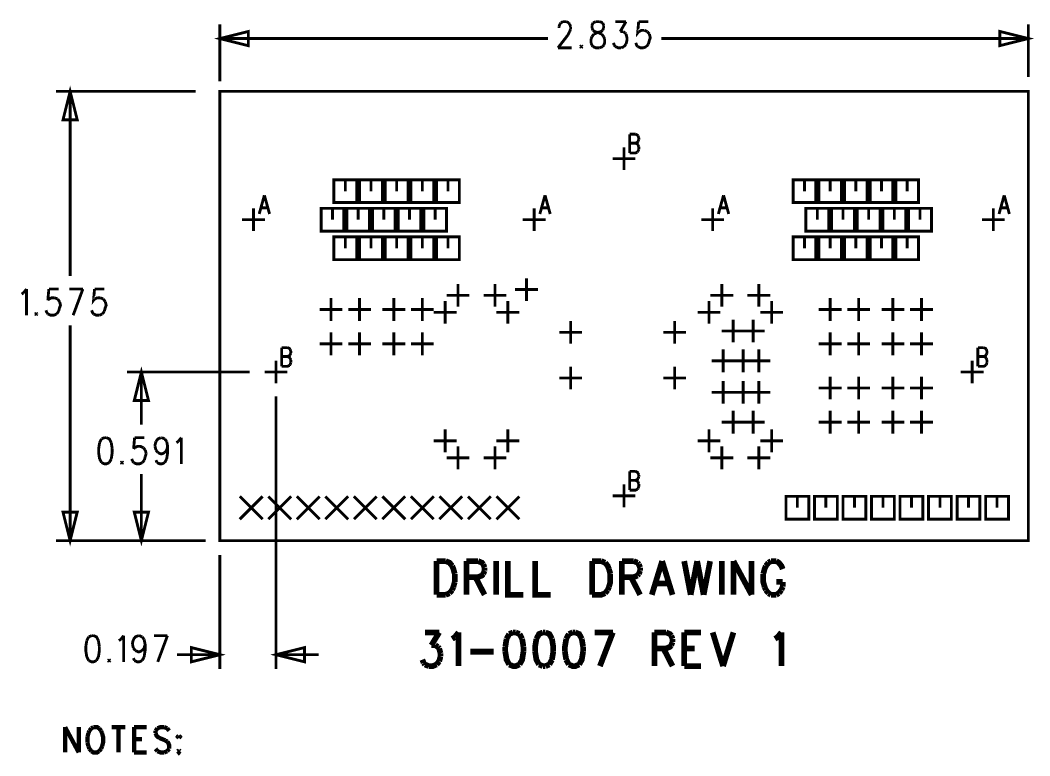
# Model space of a CAD drawing. Extents: x 7.3 to 17.03, y 4.75 to 9.82.
# Drawn here: x 7.3 to 10.84, y 7.246 to 9.824 of the extents above; entities that cross this region are included whole.
import ezdxf

# ---------------------------------------------------------------- set-up
doc = ezdxf.new("R2010")
doc.units = 0
doc.layers.add('DD_PHO', color=6, linetype='CONTINUOUS')

msp = doc.modelspace()

# ---------------------------------------------------------------- linework, layer by layer
at = {"layer": 'DD_PHO'}
for points, const_width in [([(8, 9.61), (8, 9.81)], 0.01), ([(9.18897, 9.80187), (9.19238, 9.81062)], 0.01), ([(9.18897, 9.7975), (9.18897, 9.80187)], 0.01), ([(9.19238, 9.81062), (9.19579, 9.815)], 0.01), ([(9.19579, 9.815), (9.20261, 9.81937)], 0.01), ([(9.20261, 9.81937), (9.21625, 9.81937)], 0.01), ([(9.21625, 9.81937), (9.22306, 9.815)], 0.01), ([(9.22306, 9.815), (9.22647, 9.81062)], 0.01), ([(9.22647, 9.81062), (9.22988, 9.80187)], 0.01), ([(9.22988, 9.80187), (9.22988, 9.79312)], 0.01), ([(9.30829, 9.815), (9.30488, 9.80625)], 0.01), ([(9.30488, 9.80625), (9.30488, 9.7975)], 0.01), ([(9.31852, 9.81937), (9.30829, 9.815)], 0.01), ([(9.33215, 9.81937), (9.31852, 9.81937)], 0.01), ([(9.34238, 9.815), (9.33215, 9.81937)], 0.01), ([(9.34579, 9.80625), (9.34238, 9.815)], 0.01), ([(9.34579, 9.7975), (9.34579, 9.80625)], 0.01), ([(9.3867, 9.81937), (9.4242, 9.81937)], 0.01), ([(9.4242, 9.81937), (9.40375, 9.78437)], 0.01), ([(9.46852, 9.81937), (9.46511, 9.78), (9.46852, 9.78437)], 0.01), ([(9.50261, 9.81937), (9.46852, 9.81937)], 0.01), ([(10.835, 9.625), (10.835, 9.81)], 0.01), ([(8, 9.76), (8.1, 9.785), (8.1, 9.735), (8, 9.76)], 0.01), ([(9.21965, 9.77125), (9.18556, 9.7275)], 0.01), ([(9.22647, 9.78437), (9.21965, 9.77125)], 0.01), ([(9.22988, 9.79312), (9.22647, 9.78437)], 0.01), ([(9.30147, 9.75812), (9.30488, 9.76687)], 0.01), ([(9.30488, 9.7975), (9.30829, 9.78875)], 0.01), ([(9.30488, 9.76687), (9.3117, 9.77562)], 0.01), ([(9.30829, 9.78875), (9.31511, 9.78437)], 0.01), ([(9.3117, 9.77562), (9.32193, 9.78), (9.33556, 9.78437)], 0.01), ([(9.31511, 9.78437), (9.32875, 9.78), (9.33897, 9.77562)], 0.01), ([(9.33556, 9.78437), (9.34238, 9.78875)], 0.01), ([(9.33897, 9.77562), (9.34579, 9.76687)], 0.01), ([(9.34238, 9.78875), (9.34579, 9.7975)], 0.01), ([(9.34579, 9.76687), (9.3492, 9.75812)], 0.01), ([(9.40375, 9.78437), (9.41397, 9.78437)], 0.01), ([(9.41397, 9.78437), (9.42079, 9.78)], 0.01), ([(9.42079, 9.78), (9.4242, 9.77562)], 0.01), ([(9.4242, 9.77562), (9.42761, 9.7625), (9.42761, 9.75375), (9.4242, 9.74062)], 0.01), ([(9.46852, 9.78437), (9.47875, 9.78875), (9.48897, 9.78875)], 0.01), ([(9.48897, 9.78875), (9.4992, 9.78437)], 0.01), ([(9.4992, 9.78437), (9.50602, 9.77562)], 0.01), ([(9.50602, 9.77562), (9.50943, 9.7625), (9.50602, 9.75375), (9.50261, 9.74062)], 0.01), ([(10.835, 9.76), (10.735, 9.735), (10.735, 9.785), (10.835, 9.76)], 0.01), ([(8, 9.76), (9.15056, 9.76)], 0.01), ([(9.26738, 9.73625), (9.26397, 9.73187)], 0.01), ([(9.26397, 9.73187), (9.26738, 9.7275)], 0.01), ([(9.27079, 9.73187), (9.26738, 9.73625)], 0.01), ([(9.26738, 9.7275), (9.27079, 9.73187)], 0.01), ([(9.30147, 9.745), (9.30147, 9.75812)], 0.01), ([(9.30488, 9.73625), (9.30147, 9.745)], 0.01), ([(9.30829, 9.73187), (9.30488, 9.73625)], 0.01), ([(9.33215, 9.7275), (9.31852, 9.7275), (9.30829, 9.73187)], 0.01), ([(9.34238, 9.73187), (9.33215, 9.7275)], 0.01), ([(9.34579, 9.73625), (9.34238, 9.73187)], 0.01), ([(9.3492, 9.75812), (9.3492, 9.745), (9.34579, 9.73625)], 0.01), ([(9.38329, 9.73625), (9.37988, 9.745)], 0.01), ([(9.3867, 9.73187), (9.38329, 9.73625)], 0.01), ([(9.40715, 9.7275), (9.39693, 9.7275), (9.3867, 9.73187)], 0.01), ([(9.41738, 9.73187), (9.40715, 9.7275)], 0.01), ([(9.4242, 9.74062), (9.41738, 9.73187)], 0.01), ([(9.46511, 9.73187), (9.4617, 9.73625), (9.45829, 9.745)], 0.01), ([(9.48556, 9.7275), (9.47534, 9.7275), (9.46511, 9.73187)], 0.01), ([(9.49579, 9.73187), (9.48556, 9.7275)], 0.01), ([(9.50261, 9.74062), (9.49579, 9.73187)], 0.01), ([(10.835, 9.76), (9.54806, 9.76)], 0.01), ([(9.18556, 9.7275), (9.23329, 9.7275)], 0.01), ([(7.915, 9.575), (7.425, 9.575)], 0.01), ([(7.475, 9.575), (7.5, 9.475), (7.45, 9.475), (7.475, 9.575)], 0.01), ([(7.475, 9.575), (7.475, 8.9275)], 0.01), ([(7.965, 9.575), (7.96502, 9.575)], 0.001), ([(8, 8), (10.835, 8), (10.835, 9.575), (8, 9.575), (8, 8)], 0.01), ([(8, 9.56), (8.00002, 9.56)], 0.001), ([(10.835, 9.575), (10.83502, 9.575)], 0.001), ([(9.437, 9.42462), (9.437, 9.359)], 0.01), ([(9.437, 9.42462), (9.45745, 9.42462)], 0.01), ([(9.45745, 9.42462), (9.46427, 9.4215), (9.46654, 9.41837)], 0.01), ([(9.46654, 9.41837), (9.46881, 9.41212)], 0.01), ([(9.46881, 9.41212), (9.46881, 9.40587)], 0.01), ([(9.417, 9.299), (9.417, 9.379)], 0.01), ([(9.437, 9.39337), (9.45745, 9.39337)], 0.01), ([(9.46654, 9.39962), (9.46427, 9.3965), (9.45745, 9.39337)], 0.01), ([(9.45745, 9.39337), (9.46427, 9.39025), (9.46654, 9.38712)], 0.01), ([(9.46881, 9.40587), (9.46654, 9.39962)], 0.01), ([(9.46654, 9.38712), (9.46881, 9.38087)], 0.01), ([(9.46881, 9.38087), (9.46881, 9.3715)], 0.01), ([(9.46427, 9.36212), (9.45745, 9.359), (9.437, 9.359)], 0.01), ([(9.46654, 9.36525), (9.46427, 9.36212)], 0.01), ([(9.46881, 9.3715), (9.46654, 9.36525)], 0.01), ([(9.377, 9.339), (9.457, 9.339)], 0.01), ([(8.4, 9.185), (8.48, 9.185), (8.48, 9.265), (8.4, 9.265), (8.4, 9.185)], 0.01), ([(8.44, 9.225), (8.44, 9.265)], 0.01), ([(8.49, 9.185), (8.57, 9.185), (8.57, 9.265), (8.49, 9.265), (8.49, 9.185)], 0.01), ([(8.53, 9.225), (8.53, 9.265)], 0.01), ([(8.58, 9.185), (8.66, 9.185), (8.66, 9.265), (8.58, 9.265), (8.58, 9.185)], 0.01), ([(8.62, 9.225), (8.62, 9.265)], 0.01), ([(8.67, 9.185), (8.75, 9.185), (8.75, 9.265), (8.67, 9.265), (8.67, 9.185)], 0.01), ([(8.71, 9.225), (8.71, 9.265)], 0.01), ([(8.76, 9.185), (8.84, 9.185), (8.84, 9.265), (8.76, 9.265), (8.76, 9.185)], 0.01), ([(8.8, 9.225), (8.8, 9.265)], 0.01), ([(10.01, 9.185), (10.09, 9.185), (10.09, 9.265), (10.01, 9.265), (10.01, 9.185)], 0.01), ([(10.05, 9.225), (10.05, 9.265)], 0.01), ([(10.1, 9.185), (10.18, 9.185), (10.18, 9.265), (10.1, 9.265), (10.1, 9.185)], 0.01), ([(10.14, 9.225), (10.14, 9.265)], 0.01), ([(10.19, 9.185), (10.27, 9.185), (10.27, 9.265), (10.19, 9.265), (10.19, 9.185)], 0.01), ([(10.23, 9.225), (10.23, 9.265)], 0.01), ([(10.28, 9.185), (10.36, 9.185), (10.36, 9.265), (10.28, 9.265), (10.28, 9.185)], 0.01), ([(10.32, 9.225), (10.32, 9.265)], 0.01), ([(10.37, 9.185), (10.45, 9.185), (10.45, 9.265), (10.37, 9.265), (10.37, 9.185)], 0.01), ([(10.41, 9.225), (10.41, 9.265)], 0.01), ([(8.15618, 9.21062), (8.138, 9.145)], 0.01), ([(8.15618, 9.21062), (8.17436, 9.145)], 0.01), ([(9.14018, 9.21062), (9.122, 9.145)], 0.01), ([(9.14018, 9.21062), (9.15836, 9.145)], 0.01), ([(9.76618, 9.21062), (9.748, 9.145)], 0.01), ([(9.76618, 9.21062), (9.78436, 9.145)], 0.01), ([(10.75018, 9.21062), (10.732, 9.145)], 0.01), ([(10.75018, 9.21062), (10.76836, 9.145)], 0.01), ([(8.118, 9.085), (8.118, 9.165)], 0.01), ([(8.14481, 9.16687), (8.16754, 9.16687)], 0.01), ([(8.355, 9.085), (8.435, 9.085), (8.435, 9.165), (8.355, 9.165), (8.355, 9.085)], 0.01), ([(8.395, 9.125), (8.395, 9.165)], 0.01), ([(8.445, 9.085), (8.525, 9.085), (8.525, 9.165), (8.445, 9.165), (8.445, 9.085)], 0.01), ([(8.485, 9.125), (8.485, 9.165)], 0.01), ([(8.535, 9.085), (8.615, 9.085), (8.615, 9.165), (8.535, 9.165), (8.535, 9.085)], 0.01), ([(8.575, 9.125), (8.575, 9.165)], 0.01), ([(8.625, 9.085), (8.705, 9.085), (8.705, 9.165), (8.625, 9.165), (8.625, 9.085)], 0.01), ([(8.665, 9.125), (8.665, 9.165)], 0.01), ([(8.715, 9.085), (8.795, 9.085), (8.795, 9.165), (8.715, 9.165), (8.715, 9.085)], 0.01), ([(8.755, 9.125), (8.755, 9.165)], 0.01), ([(9.102, 9.085), (9.102, 9.165)], 0.01), ([(9.12881, 9.16687), (9.15154, 9.16687)], 0.01), ([(9.728, 9.085), (9.728, 9.165)], 0.01), ([(9.75481, 9.16687), (9.77754, 9.16687)], 0.01), ([(10.055, 9.085), (10.135, 9.085), (10.135, 9.165), (10.055, 9.165), (10.055, 9.085)], 0.01), ([(10.095, 9.125), (10.095, 9.165)], 0.01), ([(10.145, 9.085), (10.225, 9.085), (10.225, 9.165), (10.145, 9.165), (10.145, 9.085)], 0.01), ([(10.185, 9.125), (10.185, 9.165)], 0.01), ([(10.235, 9.085), (10.315, 9.085), (10.315, 9.165), (10.235, 9.165), (10.235, 9.085)], 0.01), ([(10.275, 9.125), (10.275, 9.165)], 0.01), ([(10.325, 9.085), (10.405, 9.085), (10.405, 9.165), (10.325, 9.165), (10.325, 9.085)], 0.01), ([(10.365, 9.125), (10.365, 9.165)], 0.01), ([(10.415, 9.085), (10.495, 9.085), (10.495, 9.165), (10.415, 9.165), (10.415, 9.085)], 0.01), ([(10.455, 9.125), (10.455, 9.165)], 0.01), ([(10.712, 9.085), (10.712, 9.165)], 0.01), ([(10.73881, 9.16687), (10.76154, 9.16687)], 0.01), ([(8.078, 9.125), (8.158, 9.125)], 0.01), ([(9.062, 9.125), (9.142, 9.125)], 0.01), ([(9.688, 9.125), (9.768, 9.125)], 0.01), ([(10.672, 9.125), (10.752, 9.125)], 0.01), ([(8.4, 8.985), (8.48, 8.985), (8.48, 9.065), (8.4, 9.065), (8.4, 8.985)], 0.01), ([(8.44, 9.025), (8.44, 9.065)], 0.01), ([(8.49, 8.985), (8.57, 8.985), (8.57, 9.065), (8.49, 9.065), (8.49, 8.985)], 0.01), ([(8.53, 9.025), (8.53, 9.065)], 0.01), ([(8.58, 8.985), (8.66, 8.985), (8.66, 9.065), (8.58, 9.065), (8.58, 8.985)], 0.01), ([(8.62, 9.025), (8.62, 9.065)], 0.01), ([(8.67, 8.985), (8.75, 8.985), (8.75, 9.065), (8.67, 9.065), (8.67, 8.985)], 0.01), ([(8.71, 9.025), (8.71, 9.065)], 0.01), ([(8.76, 8.985), (8.84, 8.985), (8.84, 9.065), (8.76, 9.065), (8.76, 8.985)], 0.01), ([(8.8, 9.025), (8.8, 9.065)], 0.01), ([(10.01, 8.985), (10.09, 8.985), (10.09, 9.065), (10.01, 9.065), (10.01, 8.985)], 0.01), ([(10.05, 9.025), (10.05, 9.065)], 0.01), ([(10.1, 8.985), (10.18, 8.985), (10.18, 9.065), (10.1, 9.065), (10.1, 8.985)], 0.01), ([(10.14, 9.025), (10.14, 9.065)], 0.01), ([(10.19, 8.985), (10.27, 8.985), (10.27, 9.065), (10.19, 9.065), (10.19, 8.985)], 0.01), ([(10.23, 9.025), (10.23, 9.065)], 0.01), ([(10.28, 8.985), (10.36, 8.985), (10.36, 9.065), (10.28, 9.065), (10.28, 8.985)], 0.01), ([(10.32, 9.025), (10.32, 9.065)], 0.01), ([(10.37, 8.985), (10.45, 8.985), (10.45, 9.065), (10.37, 9.065), (10.37, 8.985)], 0.01), ([(10.41, 9.025), (10.41, 9.065)], 0.01), ([(9.075, 8.84), (9.075, 8.92)], 0.01), ([(7.31181, 8.86875), (7.32204, 8.88187)], 0.01), ([(7.32204, 8.88187), (7.32204, 8.79)], 0.01), ([(7.40045, 8.88187), (7.39704, 8.8425)], 0.01), ([(7.43454, 8.88187), (7.40045, 8.88187)], 0.01), ([(7.47204, 8.88187), (7.51977, 8.88187)], 0.01), ([(7.51977, 8.88187), (7.48568, 8.79)], 0.01), ([(7.56068, 8.88187), (7.55727, 8.8425), (7.56068, 8.84687)], 0.01), ([(7.59477, 8.88187), (7.56068, 8.88187)], 0.01), ([(8.835, 8.82), (8.835, 8.9)], 0.01), ([(8.965, 8.82), (8.965, 8.9)], 0.01), ([(9.76, 8.82), (9.76, 8.9)], 0.01), ([(9.89, 8.82), (9.89, 8.9)], 0.01), ([(7.305, 8.86437), (7.31181, 8.86875)], 0.01), ([(7.39704, 8.8425), (7.40045, 8.84687)], 0.01), ([(7.40045, 8.84687), (7.41068, 8.85125), (7.4209, 8.85125)], 0.01), ([(7.4209, 8.85125), (7.43113, 8.84687)], 0.01), ([(7.43113, 8.84687), (7.43795, 8.83812)], 0.01), ([(7.56068, 8.84687), (7.5709, 8.85125)], 0.01), ([(7.5709, 8.85125), (7.58113, 8.85125)], 0.01), ([(7.58113, 8.85125), (7.59136, 8.84687)], 0.01), ([(7.59136, 8.84687), (7.59818, 8.83812)], 0.01), ([(8.39, 8.77), (8.39, 8.85)], 0.01), ([(8.49, 8.77), (8.49, 8.85)], 0.01), ([(8.61, 8.77), (8.61, 8.85)], 0.01), ([(8.71, 8.77), (8.71, 8.85)], 0.01), ([(8.795, 8.86), (8.875, 8.86)], 0.01), ([(8.925, 8.86), (9.005, 8.86)], 0.01), ([(9.035, 8.88), (9.115, 8.88)], 0.01), ([(9.72, 8.86), (9.8, 8.86)], 0.01), ([(9.85, 8.86), (9.93, 8.86)], 0.01), ([(10.14, 8.77), (10.14, 8.85)], 0.01), ([(10.24, 8.77), (10.24, 8.85)], 0.01), ([(10.36, 8.77), (10.36, 8.85)], 0.01), ([(10.46, 8.77), (10.46, 8.85)], 0.01), ([(7.43795, 8.83812), (7.44136, 8.825), (7.43795, 8.81625), (7.43454, 8.80312)], 0.01), ([(7.59818, 8.83812), (7.60159, 8.825), (7.59818, 8.81625), (7.59477, 8.80312)], 0.01), ([(8.35, 8.81), (8.43, 8.81)], 0.01), ([(8.45, 8.81), (8.53, 8.81)], 0.01), ([(8.57, 8.81), (8.65, 8.81)], 0.01), ([(8.67, 8.81), (8.75, 8.81)], 0.01), ([(8.79, 8.76), (8.79, 8.84)], 0.01), ([(9.01, 8.76), (9.01, 8.84)], 0.01), ([(9.715, 8.76), (9.715, 8.84)], 0.01), ([(9.935, 8.76), (9.935, 8.84)], 0.01), ([(10.1, 8.81), (10.18, 8.81)], 0.01), ([(10.2, 8.81), (10.28, 8.81)], 0.01), ([(10.32, 8.81), (10.4, 8.81)], 0.01), ([(10.42, 8.81), (10.5, 8.81)], 0.01), ([(7.35613, 8.79875), (7.35272, 8.79437)], 0.01), ([(7.35272, 8.79437), (7.35613, 8.79)], 0.01), ([(7.35954, 8.79437), (7.35613, 8.79875)], 0.01), ([(7.35613, 8.79), (7.35954, 8.79437)], 0.01), ([(7.39363, 8.79875), (7.39022, 8.8075)], 0.01), ([(7.39704, 8.79437), (7.39363, 8.79875)], 0.01), ([(7.42772, 8.79437), (7.4175, 8.79), (7.40727, 8.79), (7.39704, 8.79437)], 0.01), ([(7.43454, 8.80312), (7.42772, 8.79437)], 0.01), ([(7.55727, 8.79437), (7.55386, 8.79875), (7.55045, 8.8075)], 0.01), ([(7.57772, 8.79), (7.5675, 8.79), (7.55727, 8.79437)], 0.01), ([(7.58795, 8.79437), (7.57772, 8.79)], 0.01), ([(7.59477, 8.80312), (7.58795, 8.79437)], 0.01), ([(8.75, 8.8), (8.83, 8.8)], 0.01), ([(8.97, 8.8), (9.05, 8.8)], 0.01), ([(9.675, 8.8), (9.755, 8.8)], 0.01), ([(9.8, 8.695), (9.8, 8.775)], 0.01), ([(9.87, 8.695), (9.87, 8.775)], 0.01), ([(9.895, 8.8), (9.975, 8.8)], 0.01), ([(7.475, 8), (7.475, 8.755)], 0.01), ([(9.23, 8.69), (9.23, 8.77)], 0.01), ([(9.595, 8.69), (9.595, 8.77)], 0.01), ([(8.39, 8.65), (8.39, 8.73)], 0.01), ([(8.49, 8.65), (8.49, 8.73)], 0.01), ([(8.61, 8.65), (8.61, 8.73)], 0.01), ([(8.71, 8.65), (8.71, 8.73)], 0.01), ([(9.19, 8.73), (9.27, 8.73)], 0.01), ([(9.555, 8.73), (9.635, 8.73)], 0.01), ([(9.76, 8.735), (9.84, 8.735)], 0.01), ([(9.83, 8.735), (9.91, 8.735)], 0.01), ([(10.14, 8.65), (10.14, 8.73)], 0.01), ([(10.24, 8.65), (10.24, 8.73)], 0.01), ([(10.36, 8.65), (10.36, 8.73)], 0.01), ([(10.46, 8.65), (10.46, 8.73)], 0.01), ([(8.217, 8.67662), (8.217, 8.611)], 0.01), ([(8.217, 8.67662), (8.23745, 8.67662)], 0.01), ([(8.23745, 8.67662), (8.24427, 8.6735), (8.24654, 8.67037)], 0.01), ([(8.24654, 8.67037), (8.24881, 8.66412)], 0.01), ([(8.35, 8.69), (8.43, 8.69)], 0.01), ([(8.45, 8.69), (8.53, 8.69)], 0.01), ([(8.57, 8.69), (8.65, 8.69)], 0.01), ([(8.67, 8.69), (8.75, 8.69)], 0.01), ([(9.765, 8.59), (9.765, 8.67)], 0.01), ([(9.835, 8.59), (9.835, 8.67)], 0.01), ([(9.89, 8.59), (9.89, 8.67)], 0.01), ([(10.1, 8.69), (10.18, 8.69)], 0.01), ([(10.2, 8.69), (10.28, 8.69)], 0.01), ([(10.32, 8.69), (10.4, 8.69)], 0.01), ([(10.42, 8.69), (10.5, 8.69)], 0.01), ([(10.658, 8.67662), (10.658, 8.611)], 0.01), ([(10.658, 8.67662), (10.67845, 8.67662)], 0.01), ([(10.67845, 8.67662), (10.68527, 8.6735), (10.68754, 8.67037)], 0.01), ([(10.68754, 8.67037), (10.68981, 8.66412)], 0.01), ([(8.217, 8.64537), (8.23745, 8.64537)], 0.01), ([(8.24654, 8.65162), (8.24427, 8.6485), (8.23745, 8.64537)], 0.01), ([(8.23745, 8.64537), (8.24427, 8.64225), (8.24654, 8.63912)], 0.01), ([(8.24881, 8.65787), (8.24654, 8.65162)], 0.01), ([(8.24654, 8.63912), (8.24881, 8.63287)], 0.01), ([(8.24881, 8.66412), (8.24881, 8.65787)], 0.01), ([(8.24881, 8.63287), (8.24881, 8.6235)], 0.01), ([(10.658, 8.64537), (10.67845, 8.64537)], 0.01), ([(10.68754, 8.65162), (10.68527, 8.6485), (10.67845, 8.64537)], 0.01), ([(10.67845, 8.64537), (10.68527, 8.64225), (10.68754, 8.63912)], 0.01), ([(10.68981, 8.65787), (10.68754, 8.65162)], 0.01), ([(10.68754, 8.63912), (10.68981, 8.63287)], 0.01), ([(10.68981, 8.66412), (10.68981, 8.65787)], 0.01), ([(10.68981, 8.63287), (10.68981, 8.6235)], 0.01), ([(8.197, 8.551), (8.197, 8.631)], 0.01), ([(8.24427, 8.61412), (8.23745, 8.611), (8.217, 8.611)], 0.01), ([(8.24654, 8.61725), (8.24427, 8.61412)], 0.01), ([(8.24881, 8.6235), (8.24654, 8.61725)], 0.01), ([(9.23, 8.53), (9.23, 8.61)], 0.01), ([(9.595, 8.53), (9.595, 8.61)], 0.01), ([(9.725, 8.63), (9.805, 8.63)], 0.01), ([(9.795, 8.63), (9.875, 8.63)], 0.01), ([(9.85, 8.63), (9.93, 8.63)], 0.01), ([(10.638, 8.551), (10.638, 8.631)], 0.01), ([(10.68527, 8.61412), (10.67845, 8.611), (10.658, 8.611)], 0.01), ([(10.68754, 8.61725), (10.68527, 8.61412)], 0.01), ([(10.68981, 8.6235), (10.68754, 8.61725)], 0.01), ([(8.105, 8.591), (7.675, 8.591)], 0.01), ([(7.725, 8.591), (7.75, 8.491), (7.7, 8.491), (7.725, 8.591)], 0.01), ([(7.725, 8.591), (7.725, 8.4065)], 0.01), ([(8.157, 8.591), (8.237, 8.591)], 0.01), ([(8.155, 8.591), (8.15502, 8.591)], 0.001), ([(9.19, 8.57), (9.27, 8.57)], 0.01), ([(9.555, 8.57), (9.635, 8.57)], 0.01), ([(10.14, 8.495), (10.14, 8.575)], 0.01), ([(10.24, 8.495), (10.24, 8.575)], 0.01), ([(10.36, 8.495), (10.36, 8.575)], 0.01), ([(10.46, 8.495), (10.46, 8.575)], 0.01), ([(10.598, 8.591), (10.678, 8.591)], 0.01), ([(8.197, 8.556), (8.19702, 8.556)], 0.001), ([(9.765, 8.48), (9.765, 8.56)], 0.01), ([(9.835, 8.48), (9.835, 8.56)], 0.01), ([(9.89, 8.48), (9.89, 8.56)], 0.01), ([(10.1, 8.535), (10.18, 8.535)], 0.01), ([(10.2, 8.535), (10.28, 8.535)], 0.01), ([(10.32, 8.535), (10.4, 8.535)], 0.01), ([(10.42, 8.535), (10.5, 8.535)], 0.01), ([(8.197, 8.506), (8.197, 7.55)], 0.01), ([(9.725, 8.52), (9.805, 8.52)], 0.01), ([(9.795, 8.52), (9.875, 8.52)], 0.01), ([(9.85, 8.52), (9.93, 8.52)], 0.01), ([(9.8, 8.375), (9.8, 8.455)], 0.01), ([(9.87, 8.375), (9.87, 8.455)], 0.01), ([(10.14, 8.375), (10.14, 8.455)], 0.01), ([(10.24, 8.375), (10.24, 8.455)], 0.01), ([(10.36, 8.375), (10.36, 8.455)], 0.01), ([(10.46, 8.375), (10.46, 8.455)], 0.01), ([(8.79, 8.31), (8.79, 8.39)], 0.01), ([(9.01, 8.31), (9.01, 8.39)], 0.01), ([(9.715, 8.31), (9.715, 8.39)], 0.01), ([(9.76, 8.415), (9.84, 8.415)], 0.01), ([(9.83, 8.415), (9.91, 8.415)], 0.01), ([(9.935, 8.31), (9.935, 8.39)], 0.01), ([(10.1, 8.415), (10.18, 8.415)], 0.01), ([(10.2, 8.415), (10.28, 8.415)], 0.01), ([(10.32, 8.415), (10.4, 8.415)], 0.01), ([(10.42, 8.415), (10.5, 8.415)], 0.01), ([(7.58522, 8.3565), (7.5784, 8.34337)], 0.01), ([(7.59545, 8.36087), (7.58522, 8.3565)], 0.01), ([(7.60227, 8.36087), (7.59545, 8.36087)], 0.01), ([(7.61931, 8.34337), (7.6125, 8.3565), (7.60227, 8.36087)], 0.01), ([(7.70113, 8.36087), (7.69772, 8.3215)], 0.01), ([(7.73522, 8.36087), (7.70113, 8.36087)], 0.01), ([(7.77613, 8.34775), (7.78295, 8.3565), (7.79318, 8.36087)], 0.01), ([(7.79318, 8.36087), (7.79659, 8.36087)], 0.01), ([(7.79659, 8.36087), (7.80681, 8.3565)], 0.01), ([(7.80681, 8.3565), (7.81363, 8.34775)], 0.01), ([(7.85454, 8.34775), (7.86477, 8.36087)], 0.01), ([(7.86477, 8.36087), (7.86477, 8.269)], 0.01), ([(8.75, 8.35), (8.83, 8.35)], 0.01), ([(8.97, 8.35), (9.05, 8.35)], 0.01), ([(9.675, 8.35), (9.755, 8.35)], 0.01), ([(9.895, 8.35), (9.975, 8.35)], 0.01), ([(7.5784, 8.34337), (7.575, 8.3215), (7.575, 8.30837)], 0.01), ([(7.62272, 8.3215), (7.61931, 8.34337)], 0.01), ([(7.62272, 8.30837), (7.62272, 8.3215)], 0.01), ([(7.69772, 8.3215), (7.70113, 8.32587)], 0.01), ([(7.70113, 8.32587), (7.71136, 8.33025), (7.72159, 8.33025), (7.73181, 8.32587)], 0.01), ([(7.73181, 8.32587), (7.73863, 8.31712)], 0.01), ([(7.73863, 8.31712), (7.74204, 8.304)], 0.01), ([(7.77272, 8.33462), (7.77613, 8.34775)], 0.01), ([(7.77272, 8.33025), (7.77272, 8.33462)], 0.01), ([(7.77613, 8.31712), (7.77272, 8.33025)], 0.01), ([(7.78295, 8.30837), (7.77613, 8.31712)], 0.01), ([(7.81363, 8.31712), (7.80681, 8.30837)], 0.01), ([(7.81363, 8.34775), (7.81704, 8.33025)], 0.01), ([(7.81704, 8.33025), (7.81363, 8.31712)], 0.01), ([(7.81704, 8.33025), (7.81704, 8.30837)], 0.01), ([(7.84772, 8.34337), (7.85454, 8.34775)], 0.01), ([(8.835, 8.25), (8.835, 8.33)], 0.01), ([(8.965, 8.25), (8.965, 8.33)], 0.01), ([(9.76, 8.25), (9.76, 8.33)], 0.01), ([(9.89, 8.25), (9.89, 8.33)], 0.01), ([(7.575, 8.30837), (7.5784, 8.2865)], 0.01), ([(7.5784, 8.2865), (7.58522, 8.27337)], 0.01), ([(7.6125, 8.27337), (7.61931, 8.2865)], 0.01), ([(7.61931, 8.2865), (7.62272, 8.30837)], 0.01), ([(7.69431, 8.27775), (7.6909, 8.2865)], 0.01), ([(7.73522, 8.28212), (7.7284, 8.27337)], 0.01), ([(7.73863, 8.29525), (7.73522, 8.28212)], 0.01), ([(7.74204, 8.304), (7.73863, 8.29525)], 0.01), ([(7.77954, 8.27337), (7.77613, 8.28212)], 0.01), ([(7.80681, 8.30837), (7.79659, 8.304), (7.79318, 8.304), (7.78295, 8.30837)], 0.01), ([(7.81363, 8.2865), (7.80681, 8.27337)], 0.01), ([(7.81704, 8.30837), (7.81363, 8.2865)], 0.01), ([(8.795, 8.29), (8.875, 8.29)], 0.01), ([(8.925, 8.29), (9.005, 8.29)], 0.01), ([(9.72, 8.29), (9.8, 8.29)], 0.01), ([(9.85, 8.29), (9.93, 8.29)], 0.01), ([(7.58522, 8.27337), (7.59545, 8.269), (7.60227, 8.269), (7.6125, 8.27337)], 0.01), ([(7.65681, 8.27775), (7.6534, 8.27337)], 0.01), ([(7.6534, 8.27337), (7.65681, 8.269)], 0.01), ([(7.66022, 8.27337), (7.65681, 8.27775)], 0.01), ([(7.65681, 8.269), (7.66022, 8.27337)], 0.01), ([(7.69772, 8.27337), (7.69431, 8.27775)], 0.01), ([(7.7284, 8.27337), (7.71818, 8.269), (7.70795, 8.269), (7.69772, 8.27337)], 0.01), ([(7.80681, 8.27337), (7.79659, 8.269), (7.78977, 8.269), (7.77954, 8.27337)], 0.01), ([(7.725, 8), (7.725, 8.234)], 0.01), ([(9.437, 8.24262), (9.437, 8.177)], 0.01), ([(9.437, 8.24262), (9.45745, 8.24262)], 0.01), ([(9.437, 8.21137), (9.45745, 8.21137)], 0.01), ([(9.45745, 8.24262), (9.46427, 8.2395), (9.46654, 8.23637)], 0.01), ([(9.46654, 8.21762), (9.46427, 8.2145), (9.45745, 8.21137)], 0.01), ([(9.45745, 8.21137), (9.46427, 8.20825), (9.46654, 8.20512)], 0.01), ([(9.46654, 8.23637), (9.46881, 8.23012)], 0.01), ([(9.46881, 8.22387), (9.46654, 8.21762)], 0.01), ([(9.46881, 8.23012), (9.46881, 8.22387)], 0.01), ([(9.417, 8.117), (9.417, 8.197)], 0.01), ([(9.46427, 8.18012), (9.45745, 8.177), (9.437, 8.177)], 0.01), ([(9.46654, 8.18325), (9.46427, 8.18012)], 0.01), ([(9.46654, 8.20512), (9.46881, 8.19887)], 0.01), ([(9.46881, 8.1895), (9.46654, 8.18325)], 0.01), ([(9.46881, 8.19887), (9.46881, 8.1895)], 0.01), ([(8.07, 8.075), (8.15, 8.155)], 0.01), ([(8.07, 8.155), (8.15, 8.075)], 0.01), ([(8.17, 8.075), (8.25, 8.155)], 0.01), ([(8.17, 8.155), (8.25, 8.075)], 0.01), ([(8.27, 8.075), (8.35, 8.155)], 0.01), ([(8.27, 8.155), (8.35, 8.075)], 0.01), ([(8.37, 8.075), (8.45, 8.155)], 0.01), ([(8.37, 8.155), (8.45, 8.075)], 0.01), ([(8.47, 8.075), (8.55, 8.155)], 0.01), ([(8.47, 8.155), (8.55, 8.075)], 0.01), ([(8.57, 8.075), (8.65, 8.155)], 0.01), ([(8.57, 8.155), (8.65, 8.075)], 0.01), ([(8.67, 8.075), (8.75, 8.155)], 0.01), ([(8.67, 8.155), (8.75, 8.075)], 0.01), ([(8.77, 8.075), (8.85, 8.155)], 0.01), ([(8.77, 8.155), (8.85, 8.075)], 0.01), ([(8.87, 8.075), (8.95, 8.155)], 0.01), ([(8.87, 8.155), (8.95, 8.075)], 0.01), ([(8.97, 8.075), (9.05, 8.155)], 0.01), ([(8.97, 8.155), (9.05, 8.075)], 0.01), ([(9.377, 8.157), (9.457, 8.157)], 0.01), ([(9.985, 8.075), (10.065, 8.075), (10.065, 8.155), (9.985, 8.155), (9.985, 8.075)], 0.01), ([(10.025, 8.115), (10.025, 8.155)], 0.01), ([(10.085, 8.075), (10.165, 8.075), (10.165, 8.155), (10.085, 8.155), (10.085, 8.075)], 0.01), ([(10.125, 8.115), (10.125, 8.155)], 0.01), ([(10.185, 8.075), (10.265, 8.075), (10.265, 8.155), (10.185, 8.155), (10.185, 8.075)], 0.01), ([(10.225, 8.115), (10.225, 8.155)], 0.01), ([(10.285, 8.075), (10.365, 8.075), (10.365, 8.155), (10.285, 8.155), (10.285, 8.075)], 0.01), ([(10.325, 8.115), (10.325, 8.155)], 0.01), ([(10.385, 8.075), (10.465, 8.075), (10.465, 8.155), (10.385, 8.155), (10.385, 8.075)], 0.01), ([(10.425, 8.115), (10.425, 8.155)], 0.01), ([(10.485, 8.075), (10.565, 8.075), (10.565, 8.155), (10.485, 8.155), (10.485, 8.075)], 0.01), ([(10.525, 8.115), (10.525, 8.155)], 0.01), ([(10.585, 8.075), (10.665, 8.075), (10.665, 8.155), (10.585, 8.155), (10.585, 8.075)], 0.01), ([(10.625, 8.115), (10.625, 8.155)], 0.01), ([(10.685, 8.075), (10.765, 8.075), (10.765, 8.155), (10.685, 8.155), (10.685, 8.075)], 0.01), ([(10.725, 8.115), (10.725, 8.155)], 0.01), ([(7.475, 8), (7.45, 8.1), (7.5, 8.1), (7.475, 8)], 0.01), ([(7.725, 8), (7.7, 8.1), (7.75, 8.1), (7.725, 8)], 0.01), ([(7.95, 8), (7.425, 8)], 0.01), ([(8, 8), (8.00002, 8)], 0.001), ([(8, 8), (8.00002, 8)], 0.001), ([(8, 8), (8.00002, 8)], 0.001), ([(8, 7.95), (8, 7.55)], 0.01), ([(8.76, 7.92812), (8.76, 7.81)], 0.02), ([(8.76, 7.92812), (8.79181, 7.92812)], 0.02), ([(8.79181, 7.92812), (8.80545, 7.9225), (8.81454, 7.91125)], 0.02), ([(8.86454, 7.92812), (8.86454, 7.81)], 0.02), ([(8.86454, 7.92812), (8.90545, 7.92812)], 0.02), ([(8.90545, 7.92812), (8.91909, 7.9225), (8.92363, 7.91687)], 0.02), ([(8.96909, 7.92812), (8.96909, 7.81)], 0.02), ([(9.01, 7.92812), (9.01, 7.81), (9.06454, 7.81)], 0.02), ([(9.10545, 7.92812), (9.10545, 7.81), (9.16, 7.81)], 0.02), ([(9.30545, 7.92812), (9.30545, 7.81)], 0.02), ([(9.30545, 7.92812), (9.33727, 7.92812)], 0.02), ([(9.33727, 7.92812), (9.3509, 7.9225)], 0.02), ([(9.3509, 7.9225), (9.36, 7.91125), (9.36454, 7.9)], 0.02), ([(9.41, 7.92812), (9.41, 7.81)], 0.02), ([(9.41, 7.92812), (9.4509, 7.92812)], 0.02), ([(9.4509, 7.92812), (9.46454, 7.9225)], 0.02), ([(9.46454, 7.9225), (9.46909, 7.91687)], 0.02), ([(9.5509, 7.92812), (9.51454, 7.81)], 0.02), ([(9.5509, 7.92812), (9.58727, 7.81)], 0.02), ([(9.62818, 7.92812), (9.6509, 7.81)], 0.02), ([(9.67363, 7.92812), (9.6509, 7.81)], 0.02), ([(9.67363, 7.92812), (9.69636, 7.81)], 0.02), ([(9.71909, 7.92812), (9.69636, 7.81)], 0.02), ([(9.76, 7.92812), (9.76, 7.81)], 0.02), ([(9.8009, 7.92812), (9.8009, 7.81)], 0.02), ([(9.8009, 7.92812), (9.86454, 7.81)], 0.02), ([(9.86454, 7.92812), (9.86454, 7.81)], 0.02), ([(9.92363, 7.9225), (9.91454, 7.91125)], 0.02), ([(9.93272, 7.92812), (9.92363, 7.9225)], 0.02), ([(9.9509, 7.92812), (9.93272, 7.92812)], 0.02), ([(9.97363, 7.9), (9.96909, 7.91125), (9.96, 7.9225), (9.9509, 7.92812)], 0.02), ([(8.81454, 7.91125), (8.81909, 7.9), (8.82363, 7.88312)], 0.02), ([(8.92363, 7.91687), (8.92818, 7.90562)], 0.02), ([(8.92818, 7.89437), (8.92363, 7.88312)], 0.02), ([(8.92818, 7.90562), (8.92818, 7.89437)], 0.02), ([(9.36454, 7.9), (9.36909, 7.88312)], 0.02), ([(9.46909, 7.91687), (9.47363, 7.90562)], 0.02), ([(9.47363, 7.89437), (9.46909, 7.88312)], 0.02), ([(9.47363, 7.90562), (9.47363, 7.89437)], 0.02), ([(9.91454, 7.91125), (9.91, 7.9), (9.90545, 7.88312)], 0.02), ([(8.82363, 7.855), (8.81909, 7.83812)], 0.02), ([(8.82363, 7.88312), (8.82363, 7.855)], 0.02), ([(8.90545, 7.87187), (8.86454, 7.87187)], 0.02), ([(8.89636, 7.87187), (8.92818, 7.81)], 0.02), ([(8.92363, 7.88312), (8.91909, 7.8775), (8.90545, 7.87187)], 0.02), ([(9.36909, 7.88312), (9.36909, 7.855), (9.36454, 7.83812)], 0.02), ([(9.4509, 7.87187), (9.41, 7.87187)], 0.02), ([(9.44181, 7.87187), (9.47363, 7.81)], 0.02), ([(9.46454, 7.8775), (9.4509, 7.87187)], 0.02), ([(9.46909, 7.88312), (9.46454, 7.8775)], 0.02), ([(9.52818, 7.84937), (9.57363, 7.84937)], 0.02), ([(9.90545, 7.88312), (9.90545, 7.855), (9.91, 7.83812)], 0.02), ([(9.9509, 7.855), (9.97363, 7.855)], 0.02), ([(9.97363, 7.83812), (9.97363, 7.855)], 0.02), ([(8.80545, 7.81562), (8.79181, 7.81)], 0.02), ([(8.81454, 7.82687), (8.80545, 7.81562)], 0.02), ([(8.81909, 7.83812), (8.81454, 7.82687)], 0.02), ([(9.3509, 7.81562), (9.33727, 7.81), (9.30545, 7.81)], 0.02), ([(9.36, 7.82687), (9.3509, 7.81562)], 0.02), ([(9.36454, 7.83812), (9.36, 7.82687)], 0.02), ([(9.91, 7.83812), (9.91454, 7.82687)], 0.02), ([(9.91454, 7.82687), (9.92363, 7.81562)], 0.02), ([(9.92363, 7.81562), (9.93272, 7.81)], 0.02), ([(9.9509, 7.81), (9.96, 7.81562)], 0.02), ([(9.96, 7.81562), (9.96909, 7.82687)], 0.02), ([(9.96909, 7.82687), (9.97363, 7.83812)], 0.02), ([(8.79181, 7.81), (8.76, 7.81)], 0.02), ([(9.93272, 7.81), (9.9509, 7.81)], 0.02), ([(8.71909, 7.67812), (8.76909, 7.67812)], 0.02), ([(8.76909, 7.67812), (8.74181, 7.63312)], 0.02), ([(8.82363, 7.66125), (8.83727, 7.67812)], 0.02), ([(8.83727, 7.67812), (8.83727, 7.56)], 0.02), ([(9.01454, 7.6725), (9.00545, 7.65562)], 0.02), ([(9.02818, 7.67812), (9.01454, 7.6725)], 0.02), ([(9.03727, 7.67812), (9.02818, 7.67812)], 0.02), ([(9.0509, 7.6725), (9.03727, 7.67812)], 0.02), ([(9.06, 7.65562), (9.0509, 7.6725)], 0.02), ([(9.13272, 7.67812), (9.11909, 7.6725), (9.11, 7.65562)], 0.02), ([(9.14181, 7.67812), (9.13272, 7.67812)], 0.02), ([(9.16454, 7.65562), (9.15545, 7.6725), (9.14181, 7.67812)], 0.02), ([(9.22363, 7.6725), (9.21454, 7.65562)], 0.02), ([(9.23727, 7.67812), (9.22363, 7.6725)], 0.02), ([(9.24636, 7.67812), (9.23727, 7.67812)], 0.02), ([(9.26909, 7.65562), (9.26, 7.6725), (9.24636, 7.67812)], 0.02), ([(9.31454, 7.67812), (9.37818, 7.67812)], 0.02), ([(9.37818, 7.67812), (9.33272, 7.56)], 0.02), ([(9.52363, 7.67812), (9.52363, 7.56)], 0.02), ([(9.52363, 7.67812), (9.56454, 7.67812)], 0.02), ([(9.56454, 7.67812), (9.57818, 7.6725), (9.58272, 7.66687)], 0.02), ([(9.62818, 7.67812), (9.62818, 7.56)], 0.02), ([(9.62818, 7.67812), (9.68727, 7.67812)], 0.02), ([(9.72818, 7.67812), (9.76454, 7.56)], 0.02), ([(9.8009, 7.67812), (9.76454, 7.56)], 0.02), ([(9.94636, 7.65562), (9.95545, 7.66125), (9.96909, 7.67812)], 0.02), ([(9.96909, 7.67812), (9.96909, 7.56)], 0.02), ([(7.5334, 7.64937), (7.53, 7.6275), (7.53, 7.61437)], 0.01), ([(7.54022, 7.6625), (7.5334, 7.64937)], 0.01), ([(7.55045, 7.66687), (7.54022, 7.6625)], 0.01), ([(7.55727, 7.66687), (7.55045, 7.66687)], 0.01), ([(7.57431, 7.64937), (7.5675, 7.6625), (7.55727, 7.66687)], 0.01), ([(7.57772, 7.6275), (7.57431, 7.64937)], 0.01), ([(7.6459, 7.64937), (7.65272, 7.65375)], 0.01), ([(7.65272, 7.65375), (7.66295, 7.66687)], 0.01), ([(7.66295, 7.66687), (7.66295, 7.575)], 0.01), ([(7.69363, 7.64062), (7.69704, 7.65375)], 0.01), ([(7.69704, 7.65375), (7.70386, 7.6625), (7.71409, 7.66687)], 0.01), ([(7.71409, 7.66687), (7.7175, 7.66687)], 0.01), ([(7.7175, 7.66687), (7.72772, 7.6625)], 0.01), ([(7.72772, 7.6625), (7.73454, 7.65375)], 0.01), ([(7.73454, 7.65375), (7.73795, 7.63625), (7.73795, 7.61437)], 0.01), ([(7.76863, 7.66687), (7.81636, 7.66687)], 0.01), ([(7.81636, 7.66687), (7.78227, 7.575)], 0.01), ([(8.81454, 7.65562), (8.82363, 7.66125)], 0.02), ([(9.00545, 7.65562), (9.0009, 7.6275)], 0.02), ([(9.06454, 7.6275), (9.06, 7.65562)], 0.02), ([(9.11, 7.65562), (9.10545, 7.6275), (9.10545, 7.61062)], 0.02), ([(9.16909, 7.61062), (9.16909, 7.6275), (9.16454, 7.65562)], 0.02), ([(9.21454, 7.65562), (9.21, 7.6275), (9.21, 7.61062)], 0.02), ([(9.27363, 7.6275), (9.26909, 7.65562)], 0.02), ([(9.58272, 7.66687), (9.58727, 7.65562)], 0.02), ([(9.58727, 7.64437), (9.58272, 7.63312)], 0.02), ([(9.58727, 7.65562), (9.58727, 7.64437)], 0.02), ([(7.53, 7.61437), (7.5334, 7.5925)], 0.01), ([(7.57431, 7.5925), (7.57772, 7.61437)], 0.01), ([(7.57772, 7.61437), (7.57772, 7.6275)], 0.01), ([(7.69363, 7.63625), (7.69363, 7.64062)], 0.01), ([(7.69704, 7.62312), (7.69363, 7.63625)], 0.01), ([(7.70386, 7.61437), (7.69704, 7.62312)], 0.01), ([(7.72772, 7.61437), (7.7175, 7.61), (7.71409, 7.61), (7.70386, 7.61437)], 0.01), ([(7.73454, 7.62312), (7.72772, 7.61437)], 0.01), ([(7.73795, 7.63625), (7.73454, 7.62312)], 0.01), ([(7.73795, 7.61437), (7.73454, 7.5925)], 0.01), ([(8, 7.6), (7.9, 7.575), (7.9, 7.625), (8, 7.6)], 0.01), ([(8.197, 7.6), (8.297, 7.625), (8.297, 7.575), (8.197, 7.6)], 0.01), ([(8.74181, 7.63312), (8.75545, 7.63312)], 0.02), ([(8.75545, 7.63312), (8.76454, 7.6275)], 0.02), ([(8.76454, 7.6275), (8.76909, 7.62187)], 0.02), ([(8.76909, 7.62187), (8.77363, 7.605)], 0.02), ([(8.77363, 7.605), (8.77363, 7.59375)], 0.02), ([(8.87818, 7.61062), (8.96, 7.61062)], 0.02), ([(9.0009, 7.6275), (9.0009, 7.61062)], 0.02), ([(9.0009, 7.61062), (9.00545, 7.5825), (9.01454, 7.56562)], 0.02), ([(9.0509, 7.56562), (9.06, 7.5825), (9.06454, 7.61062)], 0.02), ([(9.06454, 7.61062), (9.06454, 7.6275)], 0.02), ([(9.10545, 7.61062), (9.11, 7.5825), (9.11909, 7.56562)], 0.02), ([(9.16454, 7.5825), (9.16909, 7.61062)], 0.02), ([(9.21, 7.61062), (9.21454, 7.5825)], 0.02), ([(9.26, 7.56562), (9.26909, 7.5825), (9.27363, 7.61062)], 0.02), ([(9.27363, 7.61062), (9.27363, 7.6275)], 0.02), ([(9.56454, 7.62187), (9.52363, 7.62187)], 0.02), ([(9.55545, 7.62187), (9.58727, 7.56)], 0.02), ([(9.58272, 7.63312), (9.57818, 7.6275), (9.56454, 7.62187)], 0.02), ([(9.62818, 7.62187), (9.66454, 7.62187)], 0.02), ([(7.5334, 7.5925), (7.54022, 7.57937)], 0.01), ([(7.54022, 7.57937), (7.55045, 7.575), (7.55727, 7.575), (7.5675, 7.57937)], 0.01), ([(7.5675, 7.57937), (7.57431, 7.5925)], 0.01), ([(7.61181, 7.58375), (7.6084, 7.57937)], 0.01), ([(7.6084, 7.57937), (7.61181, 7.575)], 0.01), ([(7.61522, 7.57937), (7.61181, 7.58375)], 0.01), ([(7.61181, 7.575), (7.61522, 7.57937)], 0.01), ([(7.70045, 7.57937), (7.69704, 7.58812)], 0.01), ([(7.72772, 7.57937), (7.7175, 7.575), (7.71068, 7.575), (7.70045, 7.57937)], 0.01), ([(7.73454, 7.5925), (7.72772, 7.57937)], 0.01), ([(8, 7.6), (7.85, 7.6)], 0.01), ([(8.197, 7.6), (8.347, 7.6)], 0.01), ([(8.71454, 7.57125), (8.71, 7.5825)], 0.02), ([(8.71909, 7.56562), (8.71454, 7.57125)], 0.02), ([(8.73272, 7.56), (8.71909, 7.56562)], 0.02), ([(8.76, 7.56562), (8.74636, 7.56), (8.73272, 7.56)], 0.02), ([(8.76909, 7.57687), (8.76, 7.56562)], 0.02), ([(8.77363, 7.59375), (8.76909, 7.57687)], 0.02), ([(9.01454, 7.56562), (9.02818, 7.56), (9.03727, 7.56), (9.0509, 7.56562)], 0.02), ([(9.11909, 7.56562), (9.13272, 7.56)], 0.02), ([(9.14181, 7.56), (9.15545, 7.56562)], 0.02), ([(9.15545, 7.56562), (9.16454, 7.5825)], 0.02), ([(9.21454, 7.5825), (9.22363, 7.56562)], 0.02), ([(9.22363, 7.56562), (9.23727, 7.56), (9.24636, 7.56), (9.26, 7.56562)], 0.02), ([(9.13272, 7.56), (9.14181, 7.56)], 0.02), ([(9.62818, 7.56), (9.68727, 7.56)], 0.02), ([(7.4575, 7.34609), (7.4575, 7.2575)], 0.015), ([(7.4575, 7.34609), (7.50522, 7.2575)], 0.015), ([(7.50522, 7.34609), (7.50522, 7.2575)], 0.015), ([(7.53931, 7.325), (7.5359, 7.31234)], 0.015), ([(7.54272, 7.33343), (7.53931, 7.325)], 0.015), ([(7.54954, 7.34187), (7.54272, 7.33343)], 0.015), ([(7.55636, 7.34609), (7.54954, 7.34187)], 0.015), ([(7.57681, 7.34187), (7.57, 7.34609), (7.55636, 7.34609)], 0.015), ([(7.58363, 7.33343), (7.57681, 7.34187)], 0.015), ([(7.58704, 7.325), (7.58363, 7.33343)], 0.015), ([(7.58704, 7.27859), (7.59045, 7.29125), (7.59045, 7.31234), (7.58704, 7.325)], 0.015), ([(7.62113, 7.34609), (7.66886, 7.34609)], 0.015), ([(7.645, 7.34609), (7.645, 7.2575)], 0.015), ([(7.69954, 7.34609), (7.69954, 7.2575)], 0.015), ([(7.69954, 7.34609), (7.74386, 7.34609)], 0.015), ([(7.78136, 7.34187), (7.77454, 7.33343)], 0.015), ([(7.77454, 7.33343), (7.77454, 7.325)], 0.015), ([(7.77454, 7.325), (7.77795, 7.31656), (7.78136, 7.31234), (7.78818, 7.30812)], 0.015), ([(7.80522, 7.34609), (7.79159, 7.34609), (7.78136, 7.34187)], 0.015), ([(7.81545, 7.34187), (7.80522, 7.34609)], 0.015), ([(7.82227, 7.33343), (7.81545, 7.34187)], 0.015), ([(7.5359, 7.31234), (7.5359, 7.29125)], 0.015), ([(7.5359, 7.29125), (7.53931, 7.27859)], 0.015), ([(7.69954, 7.3039), (7.72681, 7.3039)], 0.015), ([(7.78818, 7.30812), (7.80863, 7.29968)], 0.015), ([(7.80863, 7.29968), (7.81545, 7.29546)], 0.015), ([(7.81545, 7.29546), (7.81886, 7.29125), (7.82227, 7.28281), (7.82227, 7.27015)], 0.015), ([(7.85636, 7.31656), (7.85295, 7.31234), (7.85636, 7.30812)], 0.015), ([(7.85636, 7.30812), (7.85977, 7.31234), (7.85636, 7.31656)], 0.015), ([(7.53931, 7.27859), (7.54272, 7.27015)], 0.015), ([(7.54272, 7.27015), (7.54954, 7.26171)], 0.015), ([(7.54954, 7.26171), (7.55636, 7.2575), (7.57, 7.2575), (7.57681, 7.26171)], 0.015), ([(7.57681, 7.26171), (7.58363, 7.27015)], 0.015), ([(7.58363, 7.27015), (7.58704, 7.27859)], 0.015), ([(7.69954, 7.2575), (7.74386, 7.2575)], 0.015), ([(7.78136, 7.26171), (7.77454, 7.27015)], 0.015), ([(7.80522, 7.2575), (7.79159, 7.2575), (7.78136, 7.26171)], 0.015), ([(7.81545, 7.26171), (7.80522, 7.2575)], 0.015), ([(7.82227, 7.27015), (7.81545, 7.26171)], 0.015), ([(7.85636, 7.26593), (7.85295, 7.26171)], 0.015), ([(7.85295, 7.26171), (7.85636, 7.2575), (7.85977, 7.26171)], 0.015), ([(7.85977, 7.26171), (7.85636, 7.26593)], 0.015)]:
    msp.add_lwpolyline(points, dxfattribs=dict(at, const_width=const_width))

doc.saveas('drawing.dxf')
